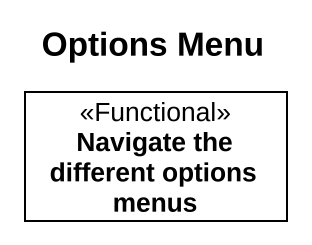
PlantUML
@startuml
title Options Menu
hide circle
hide empty members
class "Navigate the different options menus" as Navigate_the_different <<Functional>>
@enduml
